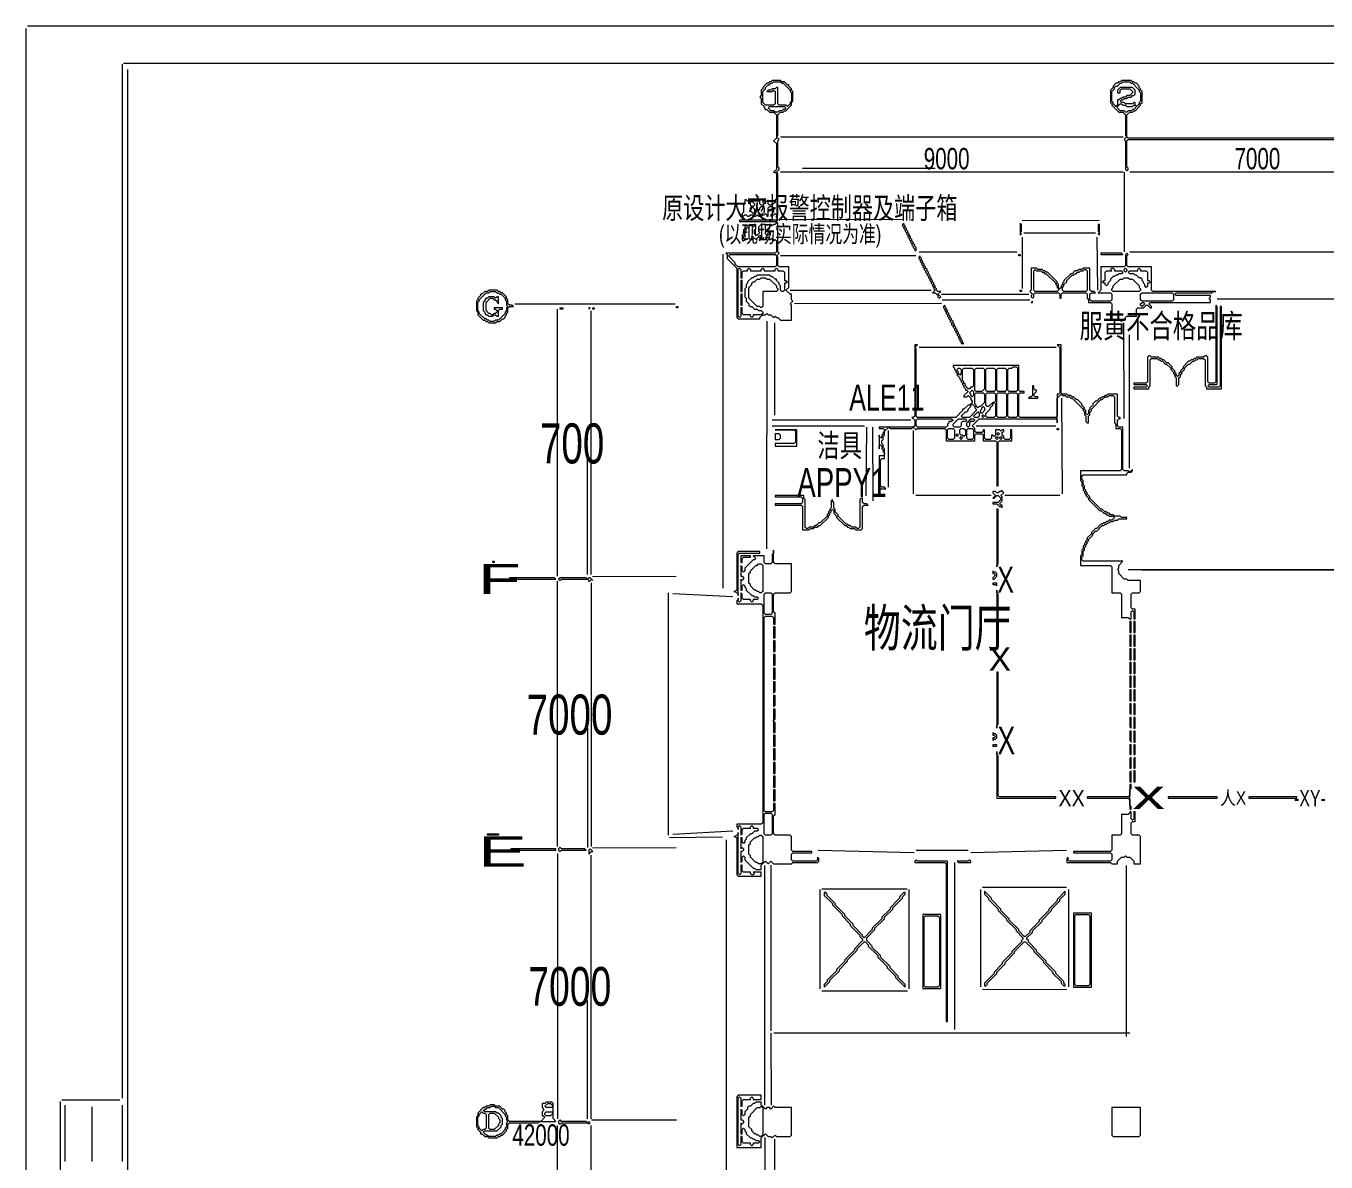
# Model space of a CAD drawing. Extents: x 67 to 3049, y 50 to 1736.
# Drawn here: x 67 to 1016, y 906 to 1736 of the extents above; entities that cross this region are included whole.
import ezdxf

# ---------------------------------------------------------------- set-up
doc = ezdxf.new("R2010")
doc.units = 0
for name, color, linetype, lineweight in [('OCR_TEXT', 6, 'Continuous', 0), ('TRACE_CURVE', 6, 'Continuous', 0), ('TRACE_STRAIGHT', 5, 'Continuous', 0), ('TRACE_TEXT_SYMBOL', 6, 'Continuous', 0)]:
    doc.layers.add(name, color=color, linetype=linetype, lineweight=lineweight)
doc.styles.add('wqy-unicode', font='wqy-unicode.lff')

msp = doc.modelspace()

# ---------------------------------------------------------------- linework, layer by layer
at = {"layer": 'TRACE_CURVE', "color": 6}
for points in [[(612, 1696), (611, 1695), (610, 1695), (609, 1694), (608, 1694), (605, 1691), (605, 1690), (604, 1689), (604, 1685), (603, 1684), (604, 1683), (604, 1679), (606, 1677), (606, 1676), (607, 1675), (608, 1675), (610, 1673), (613, 1673), (615, 1671), (615, 1654), (613, 1652), (615, 1650), (615, 1631), (613, 1629), (614, 1629), (615, 1628), (615, 1610), (614, 1609), (614, 1607), (613, 1606), (612, 1606), (611, 1605), (610, 1605), (609, 1606), (609, 1609), (607, 1607), (606, 1608), (605, 1608), (605, 1607), (606, 1606), (605, 1605), (604, 1605), (603, 1606), (603, 1608), (594, 1608), (593, 1609), (592, 1609), (592, 1606), (591, 1605), (591, 1600), (590, 1599), (590, 1597), (591, 1597), (592, 1598), (593, 1598), (594, 1597), (595, 1597), (596, 1598), (598, 1598), (599, 1597), (600, 1597), (601, 1598), (602, 1597), (604, 1597)], [(604, 1597), (605, 1598), (606, 1598), (607, 1599), (608, 1598), (608, 1597), (609, 1597), (609, 1603), (610, 1604), (612, 1604), (613, 1603), (613, 1600), (611, 1598), (611, 1597), (612, 1597), (614, 1599), (615, 1598), (615, 1596), (615, 1597), (616, 1598), (616, 1628), (615, 1629), (617, 1631), (617, 1632), (616, 1633), (616, 1652), (617, 1653), (615, 1655), (616, 1656), (616, 1671), (618, 1673), (620, 1673), (621, 1674), (622, 1674), (626, 1678), (626, 1680), (627, 1681), (627, 1688), (626, 1689), (626, 1690), (624, 1692), (624, 1693), (623, 1693), (621, 1695), (619, 1695), (618, 1696), (612, 1696)], [(716, 1503), (716, 1451), (715, 1450), (714, 1450), (716, 1448), (716, 1444), (715, 1443), (690, 1443), (690, 1442), (693, 1442), (694, 1441), (694, 1440), (693, 1439), (693, 1438), (692, 1437), (692, 1436), (691, 1435), (690, 1436), (690, 1437), (690, 1427), (690, 1429), (691, 1430), (692, 1429), (692, 1427), (693, 1426), (693, 1425), (694, 1424), (694, 1423), (693, 1422), (690, 1422), (690, 1398), (695, 1398), (694, 1399), (692, 1399), (691, 1400), (691, 1419), (692, 1420), (694, 1420), (694, 1427), (693, 1428), (693, 1430), (692, 1431), (692, 1433), (693, 1434), (693, 1436), (694, 1437), (694, 1440), (697, 1443), (698, 1442), (714, 1442), (715, 1443), (717, 1441), (718, 1442), (738, 1442), (739, 1441), (739, 1433), (760, 1433), (760, 1437), (761, 1438), (765, 1438), (766, 1437), (766, 1433), (775, 1433), (776, 1432)], [(830, 1466), (828, 1466), (827, 1467), (824, 1467), (823, 1468), (823, 1503), (820, 1503), (822, 1501), (822, 1468), (821, 1467), (820, 1467), (820, 1451), (819, 1450), (793, 1450), (792, 1451), (792, 1467), (793, 1468), (796, 1468), (796, 1469), (793, 1469), (792, 1470), (792, 1488), (744, 1488), (744, 1487), (745, 1486), (745, 1485), (746, 1484), (746, 1483), (747, 1482), (747, 1481), (749, 1479), (749, 1478), (750, 1477), (750, 1476), (751, 1475), (751, 1474), (752, 1473), (752, 1472), (753, 1471), (753, 1470), (754, 1470), (755, 1469), (752, 1466), (752, 1465), (754, 1465), (755, 1466), (757, 1464), (757, 1463), (758, 1462), (758, 1461), (756, 1459), (755, 1459), (752, 1456), (751, 1456), (751, 1455), (746, 1450), (718, 1450), (717, 1451), (717, 1500), (716, 1501), (718, 1503), (716, 1503)], [(776, 1432), (776, 1400), (777, 1400), (777, 1432), (778, 1433), (787, 1433), (787, 1441), (786, 1441), (786, 1435), (785, 1434), (782, 1434), (781, 1435), (781, 1436), (780, 1437), (780, 1439), (781, 1440), (781, 1441), (780, 1441), (779, 1440), (778, 1441), (775, 1441), (775, 1437), (774, 1436), (773, 1437), (772, 1437), (772, 1435), (771, 1434), (768, 1434), (767, 1435), (767, 1441), (766, 1441), (766, 1440), (765, 1439), (761, 1439), (760, 1440), (760, 1442), (758, 1444), (763, 1449), (819, 1449), (820, 1448), (820, 1446), (820, 1464), (823, 1467), (824, 1466), (826, 1466), (827, 1465), (829, 1465), (830, 1464), (831, 1464), (839, 1456), (839, 1455), (840, 1454), (840, 1452), (841, 1451), (841, 1447), (842, 1446), (843, 1446), (843, 1451), (844, 1452), (844, 1454), (845, 1455), (845, 1456), (852, 1463), (853, 1463)], [(856, 1381), (855, 1381), (853, 1383), (852, 1383), (844, 1391), (844, 1392), (842, 1394), (842, 1395), (841, 1396), (841, 1397), (840, 1398), (840, 1400), (839, 1401), (839, 1404), (838, 1405), (838, 1407), (839, 1408), (871, 1408), (871, 1409), (872, 1410), (874, 1410), (875, 1411), (875, 1412), (873, 1410), (872, 1411), (869, 1411), (868, 1412), (868, 1443), (865, 1443), (864, 1444), (864, 1448), (865, 1449), (866, 1449), (866, 1450), (865, 1450), (864, 1451), (864, 1467), (857, 1467), (856, 1466), (855, 1466), (854, 1465), (853, 1465), (852, 1464), (851, 1464), (849, 1462), (848, 1462), (846, 1460), (846, 1459), (844, 1457), (844, 1456), (843, 1455), (843, 1453), (842, 1452), (841, 1453), (841, 1455), (840, 1456), (840, 1457), (838, 1459), (838, 1460), (835, 1463), (834, 1463), (832, 1465), (831, 1465), (830, 1466)], [(853, 1463), (855, 1465), (857, 1465), (858, 1466), (861, 1466), (862, 1465), (862, 1446), (863, 1445), (863, 1442), (866, 1442), (867, 1441), (867, 1412), (866, 1411), (837, 1411), (837, 1404), (838, 1403), (838, 1400), (839, 1399), (839, 1397), (840, 1396), (840, 1395), (841, 1394), (841, 1393), (843, 1391), (843, 1390), (851, 1382), (852, 1382), (854, 1380), (855, 1380), (856, 1379), (857, 1379), (858, 1378), (861, 1378), (862, 1377), (860, 1375), (858, 1375), (857, 1374), (856, 1374), (855, 1373), (854, 1373), (853, 1372), (852, 1372), (849, 1369), (848, 1369), (845, 1366), (845, 1365), (842, 1362), (842, 1361), (841, 1360), (841, 1359), (840, 1358), (840, 1357), (839, 1356), (839, 1354), (838, 1353), (838, 1350), (837, 1349), (837, 1342), (859, 1342), (860, 1341), (860, 1322), (866, 1322), (867, 1321), (867, 1304)], [(867, 1304), (872, 1304), (873, 1303), (874, 1303), (874, 1308), (875, 1309), (876, 1308), (876, 1303), (877, 1303), (877, 1310), (875, 1310), (874, 1311), (874, 1321), (875, 1322), (880, 1322), (881, 1323), (881, 1331), (872, 1331), (871, 1332), (869, 1332), (865, 1336), (865, 1338), (864, 1339), (865, 1340), (865, 1342), (868, 1345), (839, 1345), (838, 1346), (838, 1348), (839, 1349), (839, 1352), (840, 1353), (840, 1355), (841, 1356), (841, 1357), (842, 1358), (842, 1359), (843, 1360), (843, 1361), (846, 1364), (846, 1365), (848, 1367), (849, 1367), (853, 1371), (854, 1371), (855, 1372), (856, 1372), (857, 1373), (858, 1373), (859, 1374), (861, 1374), (862, 1375), (864, 1375), (865, 1376), (871, 1376), (871, 1377), (867, 1377), (866, 1378), (862, 1378), (861, 1379), (859, 1379), (858, 1380), (857, 1380), (856, 1381)], [(613, 1353), (613, 1351), (612, 1350), (612, 1344), (611, 1343), (607, 1343), (606, 1344), (606, 1349), (598, 1349), (600, 1347), (599, 1346), (598, 1346), (592, 1340), (592, 1338), (591, 1337), (590, 1338), (590, 1341), (589, 1342), (589, 1334), (590, 1334), (591, 1333), (591, 1332), (590, 1331), (589, 1332), (589, 1324), (590, 1324), (590, 1327), (591, 1328), (592, 1327), (592, 1326), (593, 1325), (593, 1324), (597, 1320), (598, 1320), (599, 1319), (601, 1319), (602, 1318), (601, 1317), (598, 1317), (598, 1316), (597, 1315), (596, 1316), (596, 1317), (591, 1317), (590, 1318), (590, 1321), (589, 1322), (589, 1316), (588, 1315), (587, 1316), (587, 1318), (587, 1317), (586, 1316), (586, 1314), (604, 1314), (605, 1313), (605, 1154), (604, 1153), (586, 1153), (586, 1151), (587, 1150), (587, 1149), (587, 1151), (588, 1152)], [(625, 1145), (614, 1145), (613, 1146), (613, 1159), (614, 1160), (614, 1168), (613, 1168), (613, 1163), (612, 1162), (607, 1162), (606, 1163), (606, 1304), (607, 1305), (612, 1305), (613, 1304), (613, 1299), (614, 1299), (614, 1307), (613, 1308), (613, 1321), (614, 1322), (625, 1322), (626, 1323), (626, 1343), (614, 1343), (613, 1344), (613, 1353)], [(588, 1152), (589, 1151), (589, 1145), (590, 1146), (590, 1149), (591, 1150), (596, 1150), (596, 1151), (597, 1152), (598, 1151), (598, 1150), (601, 1150), (602, 1149), (601, 1148), (599, 1148), (597, 1146), (596, 1146), (593, 1143), (593, 1142), (592, 1141), (592, 1140), (591, 1139), (590, 1140), (590, 1143), (589, 1143), (589, 1135), (590, 1136), (591, 1135), (591, 1134), (590, 1133), (589, 1133), (589, 1125), (590, 1126), (590, 1129), (591, 1130), (592, 1129), (592, 1127), (598, 1121), (599, 1121), (600, 1120), (604, 1120), (604, 1123), (607, 1126), (609, 1124), (611, 1126), (613, 1124), (626, 1124), (627, 1125), (645, 1125), (646, 1126), (646, 1128), (645, 1129), (645, 1127), (644, 1126), (627, 1126), (626, 1127), (626, 1131), (627, 1132), (641, 1132), (641, 1133), (627, 1133), (626, 1134), (626, 1144), (625, 1145)]]:
    msp.add_lwpolyline(points, dxfattribs=at)
for points in [[(612, 1694), (613, 1695), (618, 1695), (619, 1694), (620, 1694), (625, 1689), (625, 1688), (626, 1687), (626, 1681), (625, 1680), (625, 1679), (623, 1677), (622, 1678), (617, 1678), (616, 1679), (616, 1691), (615, 1691), (614, 1690), (612, 1690), (611, 1689), (609, 1689), (608, 1688), (612, 1688), (613, 1689), (614, 1688), (614, 1679), (613, 1678), (607, 1678), (605, 1680), (605, 1688), (607, 1690), (607, 1691), (609, 1693), (610, 1693), (611, 1694)], [(609, 1676), (610, 1677), (621, 1677), (622, 1676), (621, 1675), (620, 1675), (619, 1674), (617, 1674), (616, 1673), (614, 1673), (613, 1674), (611, 1674)], [(596, 1607), (597, 1608), (599, 1606), (599, 1605), (598, 1604), (597, 1604), (596, 1605)], [(596, 1603), (597, 1604), (599, 1602), (599, 1600), (598, 1599), (596, 1601)], [(603, 1603), (604, 1604), (605, 1604), (606, 1603), (606, 1600), (604, 1598), (602, 1600), (602, 1601), (603, 1602)], [(747, 1485), (748, 1486), (749, 1486), (750, 1485), (750, 1482), (749, 1481), (748, 1482), (748, 1483), (747, 1484)], [(751, 1485), (752, 1486), (758, 1486), (759, 1485), (759, 1473), (758, 1472), (757, 1472), (756, 1471), (755, 1471), (753, 1473), (753, 1474), (752, 1475), (752, 1476), (751, 1477)], [(760, 1485), (761, 1486), (766, 1486), (767, 1485), (767, 1471), (765, 1469), (761, 1469), (760, 1470)], [(768, 1485), (769, 1486), (774, 1486), (775, 1485), (775, 1470), (774, 1469), (769, 1469), (768, 1470)], [(776, 1485), (777, 1486), (782, 1486), (783, 1485), (783, 1470), (782, 1469), (777, 1469), (776, 1470)], [(787, 1486), (788, 1487), (790, 1487), (791, 1486), (791, 1470), (790, 1469), (785, 1469), (784, 1470), (784, 1485), (785, 1486)], [(758, 1470), (759, 1469), (759, 1466), (758, 1465), (757, 1466), (757, 1467), (756, 1468)], [(760, 1467), (761, 1468), (766, 1468), (767, 1467), (767, 1461), (764, 1458), (763, 1458), (762, 1457), (761, 1458), (761, 1459), (760, 1460)], [(768, 1467), (769, 1468), (774, 1468), (775, 1467), (775, 1462), (774, 1461), (773, 1461), (770, 1458), (769, 1458), (768, 1459)], [(776, 1467), (777, 1468), (782, 1468), (783, 1467), (783, 1451), (782, 1450), (777, 1450), (776, 1451)], [(784, 1467), (785, 1468), (790, 1468), (791, 1467), (791, 1451), (790, 1450), (785, 1450), (784, 1451)], [(757, 1459), (758, 1460), (760, 1458), (760, 1457), (761, 1456), (761, 1455), (756, 1450), (751, 1450), (750, 1451), (753, 1454), (754, 1454), (755, 1455), (755, 1456), (757, 1458)], [(762, 1454), (763, 1453), (763, 1451), (762, 1450), (760, 1450), (759, 1451)], [(765, 1457), (766, 1458), (767, 1457), (767, 1455), (765, 1453), (764, 1454), (764, 1455), (765, 1456)], [(773, 1460), (774, 1461), (775, 1460), (775, 1451), (774, 1450), (769, 1450), (768, 1451), (768, 1453), (771, 1456), (771, 1457), (773, 1459)], [(717, 1448), (718, 1449), (743, 1449), (744, 1448), (743, 1447), (741, 1447), (741, 1446), (740, 1445), (740, 1444), (739, 1443), (718, 1443), (717, 1444)], [(748, 1449), (753, 1449), (754, 1448), (753, 1447), (751, 1447), (750, 1446), (750, 1444), (749, 1443), (745, 1443), (744, 1444), (744, 1445)], [(754, 1446), (755, 1447), (756, 1446), (756, 1444), (755, 1443), (754, 1444)], [(755, 1447), (756, 1448), (757, 1447), (756, 1446)], [(756, 1448), (757, 1449), (759, 1449), (760, 1448), (759, 1447), (757, 1447)], [(765, 1451), (766, 1452), (767, 1451), (766, 1450)], [(740, 1441), (741, 1442), (744, 1442), (745, 1441), (745, 1435), (744, 1434), (741, 1434), (740, 1435)], [(746, 1437), (747, 1438), (748, 1437), (747, 1436)], [(749, 1441), (750, 1442), (752, 1442), (753, 1441), (753, 1437), (752, 1436), (751, 1437), (750, 1437), (749, 1438)], [(749, 1435), (750, 1436), (751, 1435), (750, 1434)], [(754, 1441), (755, 1442), (758, 1442), (759, 1441), (759, 1435), (758, 1434), (755, 1434), (754, 1435)], [(775, 1435), (776, 1436), (777, 1435), (776, 1434)], [(776, 1438), (777, 1439), (778, 1438), (777, 1437)], [(778, 1435), (779, 1436), (780, 1435), (779, 1434)], [(601, 1342), (602, 1343), (604, 1343), (605, 1342), (605, 1323), (604, 1322), (603, 1322), (602, 1323), (601, 1323), (600, 1324), (599, 1324), (596, 1327), (596, 1328), (595, 1329), (595, 1336), (596, 1337), (596, 1338), (600, 1342)], [(606, 1321), (607, 1322), (611, 1322), (612, 1321), (612, 1307), (611, 1306), (607, 1306), (606, 1307)], [(606, 1160), (607, 1161), (611, 1161), (612, 1160), (612, 1146), (611, 1145), (607, 1145), (606, 1146)], [(602, 1144), (603, 1145), (604, 1145), (605, 1144), (605, 1125), (604, 1124), (602, 1124), (601, 1125), (600, 1125), (596, 1129), (596, 1130), (595, 1131), (595, 1138), (596, 1139), (596, 1140), (599, 1143), (600, 1143), (601, 1144)], [(717, 1127), (716, 1126), (716, 1125), (738, 1125), (739, 1124), (739, 1009), (740, 1009), (740, 1126), (718, 1126)]]:
    msp.add_lwpolyline(points, close=True, dxfattribs=at)
at = {"layer": 'TRACE_STRAIGHT', "color": 5}
for p, q in [((67.04, 51.62), (67.04, 1734.12)), ((68.12, 1735.86), (3046.88, 1735.86)), ((137.26, 1707.88), (137.27, 952.88)), ((138.12, 1708.73), (3020.62, 1708.73)), ((141.47, 82.88), (141.49, 1704.12)), ((618.12, 1654.91), (868.12, 1654.9)), ((618.12, 1629.3), (868.12, 1629.28)), ((634, 1632), (731, 1632)), ((869, 1629), (869, 1571)), ((873.12, 1629.3), (1065.62, 1629.29)), ((618.12, 1594.63), (706.88, 1594.87)), ((794.37, 1593.94), (850.63, 1593.98)), ((794.69, 1544.12), (794.69, 1581.62)), ((795.62, 1584.92), (848.13, 1584.88)), ((848.94, 1581.62), (849.49, 1542.86)), ((576.08, 1325.37), (576.11, 1569.13)), ((618.12, 1568.34), (716.88, 1568.34)), ((719.37, 1570.83), (790.63, 1570.87)), ((873.12, 1570.86), (1065.62, 1570.86)), ((897, 1571), (942, 1571)), ((625, 1543), (728, 1543)), ((735.63, 1540.12), (799.38, 1540.14)), ((424, 1533), (541, 1533)), ((455.14, 1335.37), (455.15, 1529.13)), ((628.12, 1533.33), (735.63, 1533.36)), ((736, 1536), (800, 1536)), ((936.88, 1536.73), (1048.13, 1536.53)), ((455, 1523), (455, 1476)), ((479.7, 1335.37), (479.7, 1527.88)), ((608.13, 1354.12), (608.35, 1520.37)), ((613.59, 1519.13), (613.6, 1451.63)), ((868.5, 1519.13), (868.66, 1449.12)), ((872.86, 1412.88), (872.9, 1510.38)), ((719.38, 1501.3), (819.38, 1501.29)), ((823.29, 1464.13), (823.73, 1394.12)), ((611.87, 1448.34), (713.13, 1448.36)), ((611.88, 1443.81), (679.38, 1443.92)), ((761, 1444), (819, 1444)), ((680.59, 1392.87), (680.94, 1442.88)), ((685.27, 1442.88), (685.37, 1389.12)), ((696.51, 1440.38), (696.75, 1399.12)), ((715.11, 1394.12), (715.18, 1440.38)), ((455, 1417), (455, 1373)), ((477.03, 1335.37), (477.05, 1420.38)), ((716.87, 1393.33), (771.88, 1393.37)), ((781.88, 1393.35), (821.88, 1393.35)), ((455, 1372), (455, 1334)), ((872, 1339), (1659, 1339)), ((881.88, 1338.62), (1056.88, 1338.61)), ((455.15, 1136.62), (455.15, 1330.38)), ((479.7, 1329.12), (479.7, 1136.62)), ((480.62, 1333.92), (541.88, 1333.99)), ((536, 1322), (536, 1145)), ((539.37, 1321.47), (583.13, 1319.14)), ((477, 1223), (477, 1136)), ((536.86, 1143.24), (575.64, 1143.68)), ((539.36, 1145.72), (583.11, 1148.1)), ((578.6, 866.62), (578.61, 1141.62)), ((455.11, 1131.63), (455.21, 937.87)), ((479.7, 937.87), (479.71, 1130.38)), ((480.62, 1135.82), (541.88, 1135.89)), ((645.54, 1133.93), (715.56, 1132.36)), ((717, 1134), (755, 1134)), ((756.94, 1132.36), (826.96, 1133.92)), ((606.68, 947.88), (606.68, 1122.88)), ((611, 1123), (611, 1002)), ((745, 1125), (745, 1003)), ((870.36, 1122.87), (870.38, 997.87)), ((647.04, 1032.87), (647.09, 1105.37)), ((648.12, 1105.85), (710.62, 1105.85)), ((711.68, 1105.37), (711.7, 1032.87)), ((764.07, 1105.38), (764.07, 1034.12)), ((765.62, 1106.96), (826.88, 1106.96)), ((828.55, 1034.12), (828.56, 1105.38)), ((648.12, 1031.31), (710.63, 1031.29)), ((765.62, 1032.42), (826.88, 1032.39)), ((477.02, 937.87), (477.07, 1024.13)), ((610.83, 1000.4), (611.25, 947.87)), ((613.13, 1000.64), (873.13, 1000.62)), ((614.37, 1000.54), (736.87, 1000.54)), ((92.25, 79.12), (92.26, 950.38)), ((93.12, 951.77), (135.63, 951.72)), ((95.47, 947.88), (95.48, 906.62)), ((115.13, 946.63), (115.18, 906.62)), ((137.28, 947.87), (137.29, 906.62)), ((455.12, 740.37), (455.19, 932.88)), ((479.7, 740.38), (479.7, 932.88)), ((480, 937), (542, 937)), ((606.56, 924.13), (606.74, 860.37)), ((613.6, 922.88), (613.62, 857.87))]:
    msp.add_line(p, q, dxfattribs=at)
at = {"layer": 'TRACE_TEXT_SYMBOL', "color": 6}
for points in [[(867, 1696), (866, 1695), (865, 1695), (864, 1694), (863, 1694), (861, 1692), (861, 1691), (859, 1689), (859, 1680), (860, 1679), (860, 1678), (865, 1673), (868, 1673), (870, 1671), (870, 1656), (871, 1655), (869, 1653), (870, 1652), (870, 1631), (871, 1630), (872, 1631), (872, 1632), (871, 1633), (871, 1652), (872, 1653), (1067, 1653)], [(876, 1674), (877, 1674), (881, 1678), (881, 1679), (882, 1680), (882, 1688), (881, 1689), (881, 1690), (880, 1691), (880, 1692), (878, 1694), (877, 1694), (876, 1695), (875, 1695), (874, 1696), (867, 1696)], [(1067, 1654), (872, 1654), (871, 1655), (871, 1671), (873, 1673), (875, 1673), (876, 1674)], [(615, 1579), (615, 1571), (614, 1570), (578, 1570), (579, 1569), (579, 1566), (586, 1559), (586, 1523), (587, 1522), (603, 1522), (603, 1523), (605, 1525), (607, 1525), (608, 1526), (609, 1525), (611, 1525), (613, 1523), (614, 1524), (615, 1523), (616, 1523), (618, 1521), (626, 1521), (626, 1532), (625, 1533), (627, 1535), (626, 1536), (626, 1540), (625, 1540), (622, 1543), (624, 1545), (624, 1560), (617, 1560), (616, 1561), (616, 1567), (615, 1568), (617, 1570), (616, 1571), (616, 1592), (615, 1593), (615, 1594), (588, 1594)], [(588, 1594), (588, 1593), (614, 1593), (615, 1592), (614, 1591), (613, 1591), (612, 1590), (611, 1591), (610, 1591), (610, 1588), (608, 1586), (607, 1587), (607, 1591), (604, 1591), (602, 1589), (602, 1586), (603, 1585), (601, 1583), (600, 1583), (599, 1584), (599, 1587), (600, 1588), (600, 1591), (599, 1591), (599, 1590), (598, 1589), (597, 1590), (593, 1590), (592, 1589), (592, 1588), (591, 1587), (591, 1584), (590, 1583), (590, 1580), (591, 1579), (592, 1580), (591, 1581), (591, 1582), (592, 1583), (592, 1586), (593, 1587), (593, 1588), (594, 1589), (595, 1588), (595, 1581), (596, 1580), (597, 1580), (598, 1581), (599, 1581), (600, 1580), (602, 1582), (603, 1581), (603, 1580), (608, 1580), (608, 1581), (609, 1582), (610, 1581), (610, 1580), (611, 1580), (612, 1581), (613, 1580), (613, 1579), (614, 1580), (615, 1579)], [(871, 1570), (870, 1569), (870, 1561), (869, 1560), (852, 1560), (852, 1543), (850, 1541), (859, 1541), (860, 1540), (860, 1536), (859, 1535), (845, 1535), (844, 1536), (844, 1540), (845, 1541), (848, 1541), (847, 1542), (845, 1542), (844, 1543), (844, 1559), (839, 1559), (838, 1558), (836, 1558), (835, 1557), (833, 1557), (831, 1555), (830, 1555), (825, 1550), (825, 1549), (824, 1548), (824, 1547), (823, 1546), (823, 1545), (822, 1544), (821, 1545), (821, 1547), (820, 1548), (820, 1549), (813, 1556), (812, 1556), (811, 1557), (810, 1557), (809, 1558), (806, 1558), (805, 1559), (801, 1559), (801, 1543), (800, 1542), (802, 1540), (801, 1539), (801, 1538), (802, 1537), (803, 1538), (803, 1540), (804, 1541), (821, 1541), (822, 1540), (822, 1537), (823, 1537), (823, 1540), (824, 1541), (841, 1541), (842, 1540), (842, 1537)], [(842, 1537), (843, 1536), (843, 1534), (859, 1534), (860, 1533), (860, 1521), (866, 1521), (867, 1520), (869, 1522), (870, 1521), (870, 1523), (871, 1524), (878, 1524), (878, 1529), (879, 1530), (883, 1530), (885, 1532), (886, 1532), (888, 1530), (889, 1530), (889, 1531), (887, 1533), (888, 1534), (932, 1534), (932, 1536), (931, 1537), (932, 1538), (932, 1539), (907, 1539), (906, 1540), (907, 1541), (933, 1541), (934, 1542), (936, 1542), (890, 1542), (889, 1543), (889, 1560), (872, 1560), (871, 1561), (871, 1568), (872, 1569), (871, 1570)], [(587, 1558), (588, 1559), (589, 1558), (589, 1552), (590, 1552), (590, 1556), (591, 1557), (594, 1557), (594, 1558), (595, 1559), (596, 1558), (596, 1557), (604, 1557), (604, 1558), (605, 1559), (606, 1558), (606, 1557), (614, 1557), (614, 1558), (615, 1559), (616, 1558), (616, 1557), (620, 1557), (621, 1556), (621, 1550), (622, 1550), (623, 1549), (622, 1548), (621, 1548), (621, 1543), (620, 1542), (619, 1542), (618, 1543), (618, 1546), (617, 1547), (617, 1548), (615, 1550), (615, 1551), (614, 1551), (612, 1553), (611, 1553), (610, 1554), (601, 1554), (600, 1553), (599, 1553), (598, 1552), (597, 1552), (594, 1549), (594, 1548), (593, 1547), (593, 1545), (592, 1544), (592, 1538), (593, 1537), (593, 1535), (595, 1533), (595, 1532), (596, 1531), (597, 1531), (599, 1529), (601, 1529), (602, 1528), (604, 1528), (605, 1527)], [(605, 1527), (605, 1526), (604, 1525), (598, 1525), (598, 1524), (597, 1523), (596, 1524), (596, 1525), (591, 1525), (590, 1526), (590, 1530), (589, 1530), (589, 1524), (588, 1523), (587, 1524), (587, 1558)], [(936, 1532), (936, 1476), (935, 1475), (931, 1475), (930, 1476), (930, 1494), (929, 1495), (928, 1495), (927, 1494), (922, 1494), (921, 1493), (920, 1493), (919, 1492), (918, 1492), (917, 1491), (916, 1491), (912, 1487), (912, 1486), (910, 1484), (910, 1483), (909, 1482), (909, 1481), (908, 1480), (907, 1481), (907, 1482), (906, 1483), (906, 1484), (904, 1486), (904, 1487), (901, 1490), (900, 1490), (898, 1492), (897, 1492), (896, 1493), (895, 1493), (894, 1494), (889, 1494), (888, 1495), (887, 1495), (886, 1494), (886, 1476), (885, 1475), (876, 1475), (876, 1474), (885, 1474), (886, 1473), (885, 1472), (876, 1472), (876, 1471), (887, 1471), (887, 1472), (888, 1473), (888, 1492), (889, 1493), (893, 1493), (894, 1492), (895, 1492), (896, 1491), (897, 1491), (899, 1489), (900, 1489), (903, 1486), (903, 1485), (905, 1483)], [(905, 1483), (905, 1482), (906, 1481), (906, 1480), (907, 1479), (907, 1473), (908, 1473), (909, 1474), (909, 1479), (910, 1480), (910, 1481), (911, 1482), (911, 1483), (913, 1485), (913, 1486), (916, 1489), (917, 1489), (919, 1491), (920, 1491), (921, 1492), (922, 1492), (923, 1493), (927, 1493), (928, 1492), (928, 1473), (929, 1472), (929, 1471), (940, 1471), (940, 1531), (939, 1531), (939, 1473), (938, 1472), (931, 1472), (930, 1473), (931, 1474), (937, 1474), (937, 1531), (936, 1532)], [(614, 1393), (614, 1392), (633, 1392), (634, 1391), (634, 1388), (633, 1387), (614, 1387), (614, 1386), (633, 1386), (634, 1385), (634, 1368), (639, 1368), (640, 1369), (642, 1369), (643, 1370), (645, 1370), (646, 1371), (647, 1371), (653, 1377), (653, 1378), (654, 1379), (654, 1380), (655, 1381), (655, 1382), (656, 1383), (657, 1382), (657, 1380), (659, 1378), (659, 1377), (665, 1371), (666, 1371), (667, 1370), (668, 1370), (669, 1369), (672, 1369), (673, 1368), (677, 1368), (678, 1369), (678, 1385), (679, 1386), (682, 1386), (681, 1387), (679, 1387), (678, 1388), (678, 1391), (677, 1391), (676, 1390), (676, 1370), (675, 1369), (674, 1369), (673, 1370), (670, 1370), (669, 1371), (668, 1371), (667, 1372), (666, 1372), (660, 1378), (660, 1379), (658, 1381), (658, 1383), (657, 1384), (657, 1388), (656, 1389), (656, 1390)], [(656, 1390), (655, 1389), (655, 1384), (654, 1383), (654, 1382), (653, 1381), (653, 1380), (652, 1379), (652, 1378), (647, 1373), (646, 1373), (644, 1371), (643, 1371), (642, 1370), (639, 1370), (638, 1369), (637, 1369), (636, 1370), (636, 1390), (635, 1391), (635, 1393), (614, 1393)], [(650, 1103), (650, 1101), (656, 1095), (656, 1094), (663, 1087), (663, 1086), (669, 1080), (669, 1079), (676, 1072), (676, 1071), (678, 1069), (678, 1068), (672, 1062), (672, 1061), (665, 1054), (665, 1053), (659, 1047), (659, 1046), (652, 1039), (652, 1038), (650, 1036), (650, 1034), (654, 1038), (654, 1039), (661, 1046), (661, 1047), (667, 1053), (667, 1054), (674, 1061), (674, 1062), (679, 1067), (680, 1067), (682, 1065), (682, 1064), (689, 1057), (689, 1056), (696, 1049), (696, 1048), (702, 1042), (702, 1041), (709, 1034), (709, 1036), (704, 1041), (704, 1042), (698, 1048), (698, 1049), (691, 1056), (691, 1057), (685, 1063), (685, 1064), (681, 1068), (681, 1070), (687, 1076), (687, 1077), (694, 1084), (694, 1085), (700, 1091), (700, 1092), (707, 1099), (707, 1100), (709, 1102), (709, 1103), (708, 1103), (705, 1100)], [(705, 1100), (705, 1099), (698, 1092), (698, 1091), (692, 1085), (692, 1084), (685, 1077), (685, 1076), (679, 1070), (678, 1071), (678, 1072), (671, 1079), (671, 1080), (665, 1086), (665, 1087), (658, 1094), (658, 1095), (652, 1101), (652, 1102), (651, 1103), (650, 1103)], [(767, 1104), (767, 1102), (770, 1099), (770, 1098), (777, 1091), (777, 1090), (783, 1084), (783, 1083), (790, 1076), (790, 1075), (795, 1070), (795, 1069), (794, 1068), (794, 1067), (787, 1060), (787, 1059), (780, 1052), (780, 1051), (774, 1045), (774, 1044), (767, 1037), (767, 1035), (768, 1035), (769, 1036), (769, 1037), (776, 1044), (776, 1045), (782, 1051), (782, 1052), (789, 1059), (789, 1060), (796, 1067), (797, 1067), (803, 1061), (803, 1060), (810, 1053), (810, 1052), (817, 1045), (817, 1044), (823, 1038), (823, 1037), (825, 1035), (826, 1035), (826, 1036), (825, 1037), (825, 1038), (819, 1044), (819, 1045), (812, 1052), (812, 1053), (805, 1060), (805, 1061), (799, 1067), (799, 1068), (798, 1069), (798, 1070), (802, 1074), (802, 1075), (809, 1082), (809, 1083), (816, 1090), (816, 1091), (822, 1097), (822, 1098)], [(822, 1098), (826, 1102), (826, 1104), (820, 1098), (820, 1097), (814, 1091), (814, 1090), (807, 1083), (807, 1082), (800, 1075), (800, 1074), (797, 1071), (796, 1071), (792, 1075), (792, 1076), (785, 1083), (785, 1084), (779, 1090), (779, 1091), (772, 1098), (772, 1099), (767, 1104)], [(587, 955), (586, 954), (586, 917), (604, 917), (604, 924), (607, 927), (609, 925), (611, 925), (612, 924), (614, 926), (615, 925), (625, 925), (626, 926), (626, 946), (614, 946), (613, 947), (611, 945), (610, 946), (608, 946), (607, 945), (604, 948), (604, 950), (600, 950), (599, 949), (598, 949), (596, 947), (595, 947), (594, 946), (594, 945), (592, 943), (592, 941), (591, 940), (590, 941), (590, 944), (589, 945), (589, 937), (590, 937), (591, 936), (591, 935), (590, 934), (589, 935), (589, 927), (590, 927), (590, 930), (591, 931), (592, 930), (592, 929), (593, 928), (593, 927), (596, 924), (597, 924), (598, 923), (599, 923), (600, 922), (602, 922), (603, 921), (602, 920), (598, 920), (598, 919), (597, 918), (596, 919), (596, 920), (591, 920), (590, 921)], [(590, 921), (590, 925), (589, 925), (589, 919), (588, 918), (587, 919), (587, 953), (588, 954), (589, 953), (589, 947), (590, 947), (590, 951), (591, 952), (596, 952), (596, 953), (597, 954), (598, 953), (598, 952), (604, 952), (604, 955), (587, 955)]]:
    msp.add_lwpolyline(points, dxfattribs=at)
for points in [[(867, 1694), (868, 1695), (873, 1695), (874, 1694), (875, 1694), (880, 1689), (880, 1688), (881, 1687), (881, 1681), (880, 1680), (880, 1679), (878, 1677), (877, 1678), (877, 1680), (876, 1680), (875, 1679), (870, 1679), (869, 1680), (867, 1680), (866, 1681), (867, 1682), (868, 1682), (869, 1683), (871, 1683), (872, 1684), (874, 1684), (875, 1685), (876, 1685), (877, 1686), (877, 1689), (875, 1691), (866, 1691), (864, 1689), (864, 1687), (866, 1687), (866, 1689), (867, 1690), (873, 1690), (875, 1688), (875, 1687), (873, 1685), (871, 1685), (870, 1684), (868, 1684), (867, 1683), (866, 1683), (865, 1682), (864, 1682), (864, 1678), (863, 1677), (861, 1679), (861, 1680), (860, 1681), (860, 1688), (862, 1690), (862, 1691), (863, 1692), (864, 1692), (866, 1694)], [(866, 1679), (867, 1679), (868, 1678), (870, 1678), (871, 1677), (875, 1677), (876, 1678), (877, 1678), (878, 1677), (876, 1675), (875, 1675), (874, 1674), (872, 1674), (871, 1673), (870, 1673), (869, 1674), (866, 1674), (864, 1676), (864, 1677)], [(607, 1585), (608, 1586), (609, 1586), (610, 1585), (610, 1584), (609, 1583), (608, 1583), (607, 1584)], [(708, 1592), (707, 1591), (707, 1590), (708, 1589), (708, 1588), (709, 1587), (709, 1586), (710, 1585), (710, 1584), (711, 1583), (711, 1582), (712, 1581), (712, 1580), (713, 1579), (713, 1578), (714, 1577), (714, 1576), (715, 1575), (715, 1574), (716, 1573), (716, 1572), (717, 1572), (717, 1574), (716, 1575), (716, 1576), (715, 1577), (715, 1578), (714, 1579), (714, 1580), (713, 1581), (713, 1582), (712, 1583), (712, 1584), (711, 1585), (711, 1586), (710, 1587), (710, 1588), (709, 1589), (709, 1590), (708, 1591)], [(793, 1592), (793, 1583), (794, 1584), (793, 1585), (794, 1586), (794, 1591)], [(850, 1591), (850, 1586), (851, 1585), (850, 1584), (851, 1583), (851, 1591)], [(602, 1582), (603, 1583), (604, 1582), (603, 1581)], [(580, 1568), (581, 1569), (614, 1569), (615, 1568), (615, 1561), (614, 1560), (587, 1560), (585, 1562), (585, 1563)], [(720, 1568), (719, 1567), (719, 1566), (720, 1565), (720, 1564), (721, 1563), (721, 1562), (722, 1561), (722, 1560), (723, 1559), (723, 1558), (724, 1557), (724, 1556), (725, 1555), (725, 1554), (726, 1553), (726, 1552), (727, 1551), (727, 1550), (728, 1549), (728, 1548), (729, 1547), (729, 1546), (730, 1545), (730, 1544), (731, 1543), (729, 1541), (731, 1541), (733, 1539), (733, 1538), (734, 1537), (735, 1538), (733, 1540), (735, 1542), (733, 1542), (732, 1543), (732, 1544), (731, 1545), (731, 1546), (730, 1547), (730, 1548), (729, 1549), (729, 1550), (728, 1551), (728, 1552), (727, 1553), (727, 1554), (726, 1555), (726, 1556), (725, 1557), (725, 1558), (724, 1559), (724, 1560), (723, 1561), (723, 1562), (722, 1563), (722, 1564), (721, 1565), (721, 1566), (720, 1567)], [(792, 1569), (793, 1569), (793, 1568), (792, 1568)], [(852, 1570), (852, 1569), (868, 1569), (867, 1570)], [(803, 1557), (804, 1558), (805, 1557), (808, 1557), (809, 1556), (810, 1556), (811, 1555), (812, 1555), (819, 1548), (819, 1547), (820, 1546), (820, 1545), (821, 1544), (821, 1543), (820, 1542), (804, 1542), (803, 1543)], [(839, 1557), (840, 1558), (841, 1558), (842, 1557), (842, 1543), (841, 1542), (825, 1542), (824, 1543), (824, 1545), (825, 1546), (825, 1547), (827, 1549), (827, 1550), (831, 1554), (832, 1554), (833, 1555), (834, 1555), (835, 1556), (836, 1556), (837, 1557)], [(859, 1558), (860, 1559), (861, 1559), (862, 1558), (862, 1557), (867, 1557), (868, 1556), (867, 1555), (865, 1555), (864, 1554), (863, 1554), (862, 1553), (861, 1553), (859, 1551), (859, 1550), (857, 1548), (857, 1547), (856, 1546), (855, 1547), (855, 1548), (854, 1548), (853, 1549), (854, 1550), (855, 1550), (855, 1556), (856, 1557), (860, 1557)], [(869, 1558), (870, 1559), (871, 1558), (871, 1557), (870, 1556), (869, 1557)], [(879, 1558), (880, 1559), (881, 1558), (881, 1557), (885, 1557), (886, 1556), (886, 1550), (887, 1550), (888, 1549), (887, 1548), (886, 1548), (886, 1546), (885, 1545), (884, 1546), (884, 1547), (883, 1548), (883, 1549), (882, 1550), (882, 1551), (881, 1552), (880, 1552), (878, 1554), (877, 1554), (876, 1555), (873, 1555), (872, 1556), (873, 1557), (879, 1557)], [(589, 1550), (589, 1542), (590, 1542), (590, 1550)], [(603, 1551), (604, 1552), (607, 1552), (608, 1551), (610, 1551), (615, 1546), (615, 1545), (616, 1544), (616, 1543), (615, 1542), (605, 1542), (605, 1531), (604, 1530), (603, 1531), (601, 1531), (595, 1537), (595, 1545), (597, 1547), (597, 1548), (598, 1549), (599, 1549), (601, 1551)], [(868, 1551), (869, 1552), (872, 1552), (873, 1551), (875, 1551), (880, 1546), (880, 1545), (881, 1544), (881, 1543), (880, 1542), (861, 1542), (860, 1543), (860, 1544), (861, 1545), (861, 1546), (866, 1551)], [(405, 1543), (404, 1542), (402, 1542), (400, 1540), (399, 1540), (399, 1539), (397, 1537), (397, 1536), (396, 1535), (396, 1528), (397, 1527), (397, 1525), (401, 1521), (402, 1521), (403, 1520), (404, 1520), (405, 1519), (410, 1519), (411, 1520), (413, 1520), (415, 1522), (416, 1522), (417, 1523), (417, 1524), (418, 1525), (418, 1526), (419, 1527), (419, 1530), (420, 1531), (423, 1531), (422, 1532), (420, 1532), (419, 1533), (419, 1536), (418, 1537), (418, 1538), (415, 1541), (414, 1541), (413, 1542), (412, 1542), (411, 1543)], [(405, 1541), (406, 1542), (410, 1542), (411, 1541), (412, 1541), (413, 1540), (414, 1540), (417, 1537), (417, 1536), (418, 1535), (418, 1532), (419, 1531), (418, 1530), (418, 1528), (417, 1527), (417, 1526), (412, 1521), (410, 1521), (409, 1520), (406, 1520), (405, 1521), (404, 1521), (403, 1522), (402, 1522), (398, 1526), (398, 1527), (397, 1528), (397, 1534), (398, 1535), (398, 1536), (403, 1541)], [(405, 1538), (404, 1537), (403, 1537), (402, 1536), (402, 1535), (401, 1534), (401, 1528), (402, 1527), (402, 1526), (403, 1525), (404, 1525), (405, 1524), (408, 1524), (409, 1525), (410, 1525), (411, 1524), (412, 1524), (412, 1528), (413, 1529), (415, 1529), (415, 1530), (409, 1530), (409, 1529), (410, 1529), (411, 1528), (411, 1527), (410, 1526), (409, 1526), (408, 1525), (407, 1525), (406, 1526), (405, 1526), (403, 1528), (403, 1534), (406, 1537), (408, 1537), (409, 1536), (410, 1536), (411, 1535), (411, 1534), (412, 1533), (412, 1538), (411, 1538), (410, 1537), (409, 1538)], [(589, 1540), (589, 1532), (590, 1532), (590, 1540)], [(793, 1543), (794, 1543), (794, 1542), (793, 1542)], [(881, 1540), (882, 1541), (904, 1541), (905, 1540), (905, 1536), (904, 1535), (882, 1535), (881, 1536)], [(457, 1530), (459, 1530), (459, 1529), (457, 1529)], [(478, 1530), (478, 1529), (479, 1530)], [(481, 1530), (482, 1530), (482, 1529), (481, 1529)], [(542, 1531), (543, 1531), (543, 1530), (542, 1530)], [(738, 1532), (737, 1531), (737, 1530), (738, 1529), (738, 1528), (739, 1527), (739, 1526), (740, 1525), (740, 1524), (741, 1523), (741, 1522), (742, 1521), (742, 1520), (743, 1519), (743, 1518), (744, 1517), (744, 1516), (745, 1515), (745, 1514), (746, 1513), (746, 1512), (747, 1511), (747, 1510), (748, 1509), (748, 1508), (749, 1507), (749, 1506), (750, 1505), (750, 1504), (752, 1504), (751, 1505), (751, 1506), (750, 1507), (750, 1508), (749, 1509), (749, 1510), (748, 1511), (748, 1512), (747, 1513), (747, 1514), (746, 1515), (746, 1516), (745, 1517), (745, 1518), (744, 1519), (744, 1520), (743, 1521), (743, 1522), (742, 1523), (742, 1524), (741, 1525), (741, 1526), (740, 1527), (740, 1528), (739, 1529), (739, 1530), (738, 1531)], [(802, 1535), (801, 1534), (802, 1534)], [(881, 1533), (882, 1534), (883, 1534), (884, 1533), (882, 1531), (881, 1532)], [(802, 1473), (802, 1466), (801, 1465), (800, 1465), (799, 1464), (806, 1464), (806, 1465), (804, 1465), (803, 1466), (803, 1467), (805, 1469), (805, 1470), (804, 1470), (803, 1471), (803, 1473)], [(614, 1441), (628, 1441), (629, 1440), (629, 1432), (628, 1431), (614, 1431), (614, 1429), (630, 1429), (630, 1441)], [(614, 1438), (614, 1434), (617, 1434), (618, 1435), (618, 1437), (617, 1438)], [(820, 1442), (821, 1442), (821, 1441), (820, 1441)], [(780, 1397), (779, 1396), (778, 1396), (777, 1395), (776, 1395), (775, 1396), (773, 1396), (773, 1395), (775, 1393), (773, 1391), (774, 1391), (776, 1393), (777, 1393), (779, 1391), (779, 1390), (777, 1388), (773, 1388), (773, 1387), (776, 1387), (778, 1385), (779, 1385), (780, 1384), (780, 1386), (779, 1386), (778, 1387), (780, 1389), (780, 1392), (779, 1393), (781, 1395), (780, 1396)], [(776, 1383), (776, 1341), (776, 1342), (777, 1343), (777, 1383)], [(587, 1352), (586, 1351), (586, 1324), (585, 1323), (584, 1323), (585, 1323), (587, 1321), (587, 1320), (587, 1350), (588, 1351), (603, 1351), (603, 1352)], [(589, 1349), (589, 1344), (590, 1344), (590, 1347), (591, 1348), (596, 1348), (596, 1349)], [(408, 1345), (409, 1345), (409, 1344), (408, 1344)], [(420, 1333), (420, 1332), (454, 1332), (453, 1333)], [(457, 1333), (456, 1332), (457, 1331), (458, 1332), (477, 1332), (478, 1331), (478, 1330), (480, 1332), (481, 1331), (479, 1333), (478, 1333), (477, 1332), (476, 1333)], [(773, 1338), (773, 1336), (774, 1336), (775, 1335), (773, 1333), (773, 1332), (774, 1332), (776, 1334), (776, 1336), (775, 1337), (774, 1337)], [(773, 1329), (773, 1328), (775, 1328), (776, 1327), (776, 1329)], [(776, 1324), (776, 1284), (777, 1284), (777, 1321), (776, 1322)], [(873, 1301), (873, 1293), (874, 1293), (874, 1301)], [(876, 1301), (876, 1293), (877, 1293), (877, 1301)], [(613, 1297), (613, 1289), (614, 1289), (614, 1297)], [(613, 1287), (613, 1279), (614, 1279), (614, 1287)], [(873, 1291), (873, 1283), (874, 1283), (874, 1291)], [(876, 1291), (876, 1283), (877, 1283), (877, 1291)], [(613, 1277), (613, 1269), (614, 1269), (614, 1277)], [(873, 1281), (873, 1273), (874, 1273), (874, 1281)], [(876, 1281), (876, 1273), (877, 1273), (877, 1281)], [(613, 1267), (613, 1259), (614, 1259), (614, 1267)], [(776, 1264), (776, 1223), (776, 1225), (777, 1226), (777, 1264)], [(873, 1271), (873, 1263), (874, 1263), (874, 1271)], [(876, 1271), (876, 1263), (877, 1263), (877, 1271)], [(613, 1257), (613, 1249), (614, 1250), (614, 1257)], [(873, 1261), (873, 1253), (874, 1253), (874, 1261)], [(876, 1261), (876, 1253), (877, 1253), (877, 1261)], [(613, 1247), (613, 1239), (614, 1240), (614, 1247)], [(873, 1251), (873, 1243), (874, 1243), (874, 1251)], [(876, 1251), (876, 1243), (877, 1243), (877, 1251)], [(613, 1237), (613, 1220), (614, 1220), (614, 1227), (613, 1228), (613, 1229), (614, 1230), (614, 1237)], [(873, 1241), (873, 1234), (874, 1233), (874, 1241)], [(876, 1241), (876, 1233), (877, 1233), (877, 1241)], [(873, 1231), (873, 1224), (874, 1223), (874, 1231)], [(876, 1231), (876, 1223), (877, 1223), (877, 1231)], [(613, 1218), (613, 1210), (614, 1210), (614, 1218)], [(773, 1220), (773, 1218), (774, 1218), (775, 1217), (774, 1216), (773, 1216), (773, 1214), (774, 1215), (775, 1215), (776, 1216), (776, 1218), (775, 1219), (774, 1219)], [(873, 1221), (873, 1214), (874, 1213), (874, 1221)], [(876, 1221), (876, 1213), (877, 1213), (877, 1221)], [(613, 1208), (613, 1200), (614, 1200), (614, 1208)], [(773, 1211), (773, 1210), (776, 1210), (776, 1211)], [(776, 1206), (776, 1172), (819, 1172), (819, 1173), (778, 1173), (777, 1174), (777, 1203), (776, 1204)], [(873, 1211), (873, 1204), (874, 1204), (874, 1211)], [(876, 1211), (876, 1204), (877, 1204), (877, 1211)], [(613, 1198), (613, 1190), (614, 1190), (614, 1198)], [(874, 1202), (873, 1201), (873, 1194), (874, 1194)], [(877, 1202), (876, 1201), (876, 1194), (877, 1194)], [(613, 1188), (613, 1180), (614, 1180), (614, 1188)], [(874, 1192), (873, 1191), (873, 1184), (874, 1184)], [(876, 1192), (876, 1184), (877, 1184), (877, 1192)], [(613, 1178), (613, 1170), (614, 1170), (614, 1178)], [(873, 1182), (873, 1174), (872, 1173), (842, 1173), (842, 1172), (872, 1172), (873, 1171), (873, 1164), (874, 1164), (874, 1166), (873, 1167), (873, 1178), (874, 1179), (874, 1182)], [(901, 1173), (901, 1172), (937, 1172), (937, 1173)], [(960, 1173), (960, 1172), (995, 1172), (995, 1173)], [(873, 1162), (873, 1161), (872, 1160), (867, 1160), (867, 1146), (866, 1145), (860, 1145), (860, 1134), (859, 1133), (832, 1133), (832, 1132), (859, 1132), (860, 1131), (860, 1127), (859, 1126), (829, 1126), (828, 1127), (828, 1129), (827, 1128), (827, 1125), (859, 1125), (860, 1124), (864, 1124), (864, 1126), (867, 1129), (869, 1129), (870, 1130), (871, 1129), (873, 1129), (876, 1126), (876, 1124), (881, 1124), (881, 1144), (880, 1145), (875, 1145), (874, 1146), (874, 1154), (875, 1155), (877, 1155), (877, 1162), (876, 1162), (876, 1157), (875, 1156), (874, 1157), (874, 1162)], [(404, 1146), (412, 1146), (412, 1145), (404, 1145)], [(587, 1147), (587, 1146), (585, 1144), (584, 1144), (585, 1144), (586, 1143), (586, 1116), (587, 1115), (604, 1115), (604, 1118), (598, 1118), (599, 1117), (598, 1116), (597, 1116), (596, 1117), (596, 1118), (591, 1118), (590, 1119), (590, 1123), (589, 1123), (589, 1117), (588, 1116), (587, 1117)], [(421, 1135), (421, 1134), (454, 1134), (454, 1135)], [(457, 1136), (456, 1135), (456, 1134), (457, 1133), (458, 1134), (476, 1134), (475, 1135), (458, 1135)], [(479, 1135), (478, 1134), (478, 1131), (480, 1133), (481, 1133)], [(756, 1127), (755, 1126), (747, 1126), (748, 1125), (757, 1125), (757, 1126)], [(722, 1087), (722, 1033), (735, 1033), (735, 1087)], [(723, 1085), (724, 1086), (733, 1086), (734, 1085), (734, 1035), (733, 1034), (724, 1034), (723, 1035)], [(832, 1088), (832, 1034), (845, 1034), (845, 1088)], [(833, 1086), (834, 1087), (843, 1087), (844, 1086), (844, 1036), (843, 1035), (834, 1035), (833, 1036)], [(447, 950), (446, 949), (444, 949), (444, 946), (445, 945), (445, 944), (444, 943), (444, 940), (445, 940), (446, 939), (443, 936), (420, 936), (419, 937), (419, 940), (418, 941), (418, 942), (417, 943), (417, 944), (416, 945), (415, 945), (413, 947), (410, 947), (409, 948), (406, 948), (405, 947), (403, 947), (402, 946), (401, 946), (397, 942), (397, 940), (396, 939), (396, 932), (397, 931), (397, 930), (399, 928), (399, 927), (400, 927), (402, 925), (404, 925), (405, 924), (411, 924), (412, 925), (413, 925), (414, 926), (415, 926), (418, 929), (418, 930), (419, 931), (419, 934), (420, 935), (441, 935), (442, 936), (454, 936), (452, 938), (452, 949), (451, 950)], [(400, 943), (401, 942), (402, 942), (403, 941), (403, 931), (402, 930), (401, 930), (400, 929), (398, 931), (398, 932), (397, 933), (397, 939), (398, 940), (398, 941)], [(406, 946), (407, 947), (409, 947), (410, 946), (412, 946), (417, 941), (417, 940), (418, 939), (418, 937), (419, 936), (418, 935), (418, 932), (417, 931), (417, 930), (414, 927), (413, 927), (412, 926), (411, 926), (410, 925), (405, 925), (404, 926), (403, 926), (401, 928), (402, 929), (411, 929), (414, 932), (414, 933), (415, 934), (415, 938), (414, 939), (414, 940), (412, 942), (411, 942), (410, 943), (402, 943), (401, 944), (402, 945), (403, 945), (404, 946)], [(405, 941), (406, 942), (409, 942), (412, 939), (412, 938), (413, 937), (413, 935), (412, 934), (412, 933), (409, 930), (406, 930), (405, 931)], [(448, 949), (450, 949), (452, 947), (451, 946), (447, 946), (446, 947)], [(446, 942), (447, 943), (451, 943), (452, 942), (450, 940), (447, 940), (446, 941)], [(603, 946), (604, 947), (605, 946), (605, 926), (604, 925), (603, 925), (602, 926), (601, 926), (600, 927), (599, 927), (597, 929), (597, 930), (595, 932), (595, 939), (596, 940), (596, 941), (601, 946)], [(860, 946), (860, 926), (861, 925), (880, 925), (881, 926), (881, 946)], [(457, 937), (456, 936), (456, 935), (457, 934), (458, 935), (477, 935), (478, 934), (479, 935), (478, 936), (477, 935), (476, 936), (458, 936)]]:
    msp.add_lwpolyline(points, close=True, dxfattribs=at)

# ---------------------------------------------------------------- texts
at = {"layer": 'OCR_TEXT', "color": 6, "style": 'wqy-unicode'}
for s, height, width, p in [('9000', 15.618, 0.72, (722.61, 1631.21)), ('7000', 15.618, 0.72, (949.54, 1631.21)), ('原设计大灾报警控制器及端子箱', 15.6794, 0.72, (531.58, 1595.14)), ('(以现场实际情况为准)', 12.5, 0.72, (573.12, 1577.76)), ('服黄不合格品库', 17.323, 0.72, (836.41, 1508.17)), ('ALE11', 19, 0.72, (668.24, 1455)), ('700', 29.284, 0.72, (442.3, 1416.39)), ('洁具', 16.608, 0.72, (644.92, 1421.27)), ('APPY1', 21, 0.72, (630.24, 1392)), ('F', 22.1, 1.736434, (397, 1321)), ('X', 19.08, 0.72, (776.26, 1322)), ('物流门厅', 27.439, 0.72, (678.88, 1282.6)), ('X', 17.08, 1.074065, (770, 1265)), ('7000', 29.284, 0.72, (432.57, 1218.39)), ('X', 20.09, 0.72, (776.48, 1204)), ('XX', 12.054, 0.892075, (821, 1166)), ('x', 21.4, 1.658616, (875, 1164)), ('人X', 9.783, 0.861827, (939, 1167.23)), ('-XY-', 12.054, 0.72, (993.02, 1166)), ('E', 22.1, 1.815363, (397, 1122)), ('7000', 28.308, 0.72, (433.82, 1020.38)), ('42000', 15.618, 0.72, (422.19, 918.21))]:
    msp.add_text(s, height=height, dxfattribs=dict(at, width=width)).set_placement(p)

doc.saveas('drawing.dxf')
